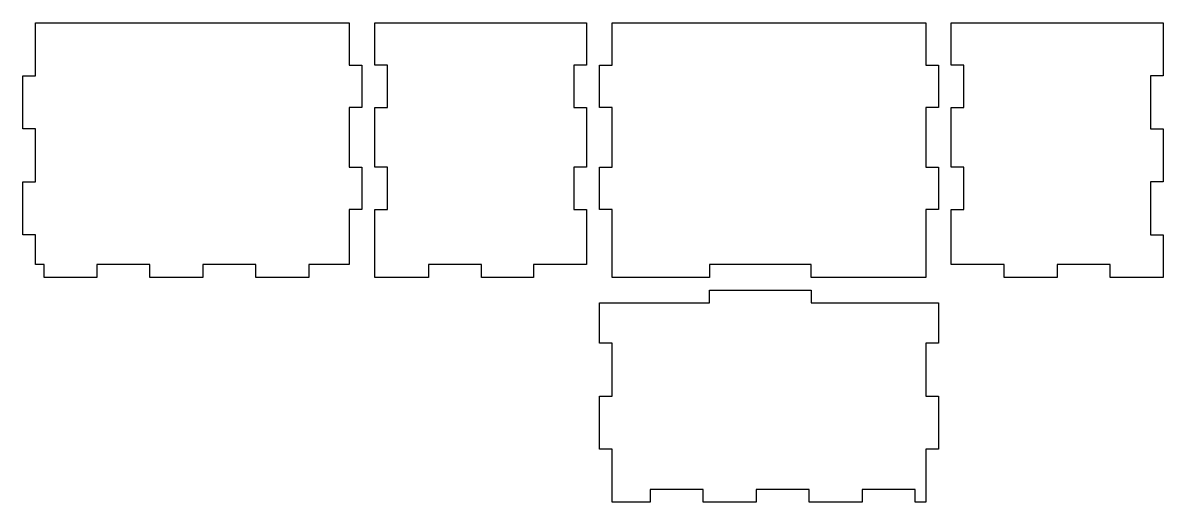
# Model space of a CAD drawing. Header units: millimetres. Extents: x -136 to 133, y -53 to 60.
import ezdxf

# ---------------------------------------------------------------- set-up
doc = ezdxf.new("R2010")
doc.units = ezdxf.units.MM
doc.layers.add('CORTE', color=1, linetype='Continuous')

msp = doc.modelspace()

# ---------------------------------------------------------------- linework, layer by layer
at = {"layer": 'CORTE'}
for points in [[(-56, 16), (-59, 16), (-59, 3), (-68.5, 3), (-68.5, 0), (-81, 0), (-81, 3), (-93.5, 3), (-93.5, 0), (-106, 0), (-106, 3), (-118.5, 3), (-118.5, 0), (-131, 0), (-131, 3), (-133, 3), (-133, 10), (-136, 10), (-136, 22.5), (-133, 22.5), (-133, 35), (-136, 35), (-136, 47.5), (-133, 47.5), (-133, 60), (-59, 60), (-59, 50), (-56, 50), (-56, 40), (-59, 40), (-59, 26), (-56, 26)], [(-3, 3), (-15.5, 3), (-15.5, 0), (-27.81, 0), (-27.81, 3), (-40.31, 3), (-40.31, 0), (-53, 0), (-53, 16), (-50, 16), (-50, 26), (-53, 26), (-53, 40), (-50, 40), (-50, 50), (-53, 50), (-53, 60), (-3, 60), (-3, 50), (-6, 50), (-6, 40), (-3, 40), (-3, 26), (-6, 26), (-6, 16), (-3, 16)], [(80, 16), (77, 16), (77, 0), (50, 0), (50, 3), (26, 3), (26, 0), (3, 0), (3, 16), (0, 16), (0, 26), (3, 26), (3, 40), (0, 40), (0, 50), (3, 50), (3, 60), (77, 60), (77, 50), (80, 50), (80, 40), (77, 40), (77, 26), (80, 26)], [(133, 0), (120.5, 0), (120.5, 3), (108, 3), (108, 0), (95.5, 0), (95.5, 3), (83, 3), (83, 16), (86, 16), (86, 26), (83, 26), (83, 40), (86, 40), (86, 50), (83, 50), (83, 60), (133, 60), (133, 47.5), (130, 47.5), (130, 35), (133, 35), (133, 22.5), (130, 22.5), (130, 10), (133, 10)], [(80, -40.5), (77, -40.5), (77, -53), (74.5, -53), (74.5, -50), (62, -50), (62, -53), (49.5, -53), (49.5, -50), (37, -50), (37, -53), (24.5, -53), (24.5, -50), (12, -50), (12, -53), (3, -53), (3, -40.5), (0, -40.5), (0, -28), (3, -28), (3, -15.5), (0, -15.5), (0, -6), (26, -6), (26, -3), (50, -3), (50, -6), (80, -6), (80, -15.5), (77, -15.5), (77, -28), (80, -28)]]:
    msp.add_lwpolyline(points, close=True, dxfattribs=at)

doc.saveas('drawing.dxf')
